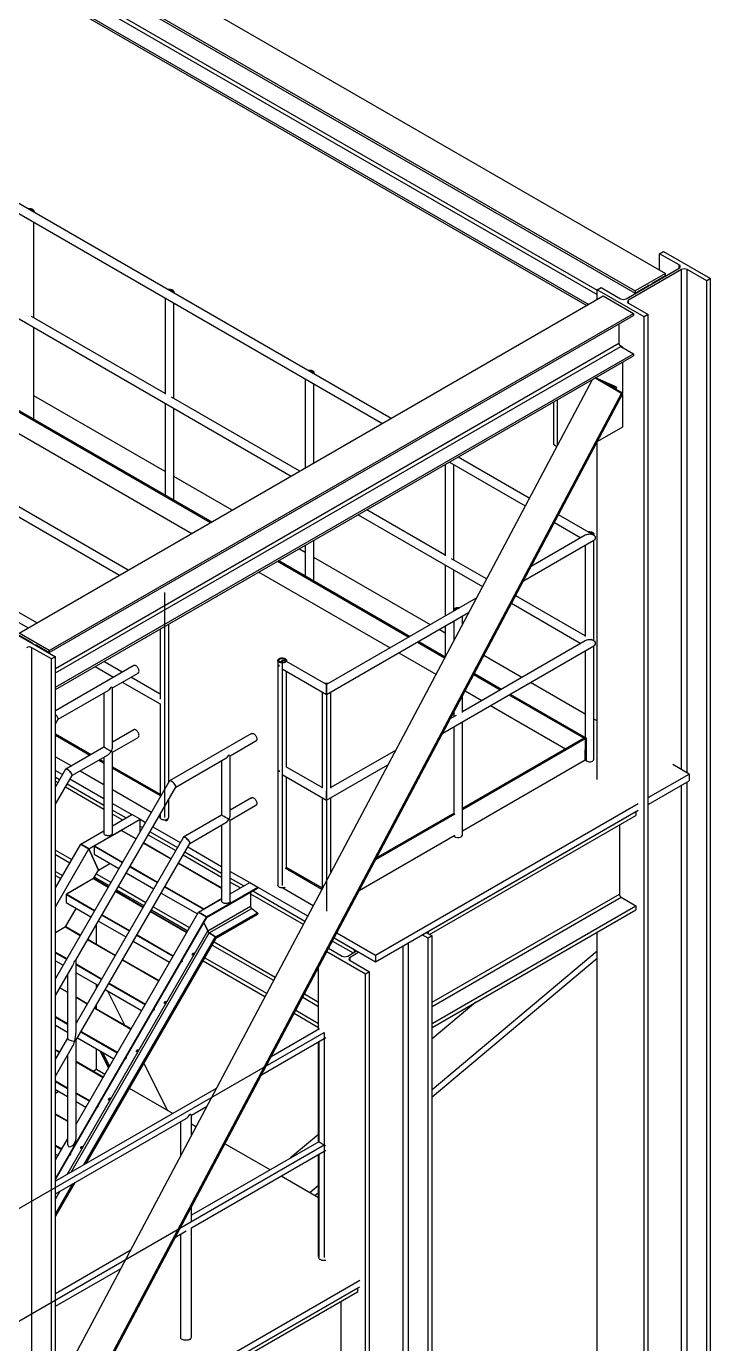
# Model space of a CAD drawing. Header units: inches. Extents: x -1490 to 2215, y -1057 to 1547.
# Drawn here: x 1962.8 to 2067.1, y 1228.7 to 1429.4 of the extents above; entities that cross this region are included whole.
import ezdxf

# ---------------------------------------------------------------- set-up
doc = ezdxf.new("R2010")
doc.units = ezdxf.units.IN
doc.header["$MEASUREMENT"] = 0

msp = doc.modelspace()

# ---------------------------------------------------------------- linework, layer by layer
at = {"color": 7, "linetype": 'Continuous', "lineweight": 25}
for p, q in [((1798.21, 1542.97), (2060.19, 1391.73)), ((1793.62, 1540.31), (2055.59, 1389.08)), ((1926.9, 1463.04), (2055.59, 1388.75)), ((1926.9, 1460.1), (2049.78, 1389.16)), ((1926.9, 1459.45), (2049.78, 1388.51)), ((1924.98, 1458.33), (2048.51, 1387.02)), ((1926.9, 1456.9), (2048.22, 1386.86)), ((2018.41, 1369.65), (1897.09, 1439.68)), ((1895.77, 1438.93), (2017.09, 1368.89)), ((1881.85, 1430.89), (2003.17, 1360.85)), ((1869.58, 1423.8), (1990.9, 1353.77)), ((1869.75, 1423.9), (1991.07, 1353.87)), ((1866.75, 1422.17), (1988.07, 1352.13)), ((1963.98, 1401.07), (1963.98, 1401.25)), ((1963.98, 1384.99), (1963.98, 1399.55)), ((2059.3, 1394.74), (2059.9, 1395.08)), ((2059.9, 1395.08), (2067.06, 1390.95)), ((2062.27, 1393.02), (2059.3, 1394.74)), ((2059.3, 1392.24), (2059.3, 1394.74)), ((2062.27, 1392.53), (2062.27, 1393.02)), ((2054.21, 1387.87), (2062.27, 1392.53)), ((2062.63, 1392.32), (2054.57, 1387.67)), ((2060.19, 1391.73), (2055.59, 1389.08)), ((2058.26, 1390.29), (2060.19, 1391.4)), ((2060.19, 1391.4), (2060.19, 1391.73)), ((2062.63, 1316.13), (2062.63, 1392.32)), ((2066.46, 1390.6), (2063.48, 1392.32)), ((2063.48, 1315.64), (2063.48, 1392.32)), ((2067.06, 1390.95), (2066.46, 1390.6)), ((2067.06, 1166.87), (2067.06, 1390.95)), ((1985.31, 1388.76), (1985.31, 1388.94)), ((2049.78, 1389.24), (2050.39, 1389.59)), ((2049.78, 1387.76), (2049.78, 1389.24)), ((2056.95, 1385.11), (2049.78, 1389.24)), ((2050.39, 1389.59), (2053.36, 1387.87)), ((2055.59, 1388.75), (2057.52, 1389.86)), ((2055.59, 1389.08), (2055.59, 1388.75)), ((2057.52, 1389.86), (2057.59, 1389.82)), ((2059.3, 1390.81), (2059.3, 1390.89)), ((2066.46, 1167.22), (2066.46, 1390.6)), ((1961.75, 1336.94), (2050.71, 1388.3)), ((1983.99, 1388), (1983.99, 1373.35)), ((1985.31, 1372.68), (1985.31, 1387.24)), ((2050.71, 1388.3), (2055.31, 1385.65)), ((2054.57, 1387.18), (2054.57, 1387.67)), ((2054.57, 1387.18), (2057.55, 1385.46)), ((1983.99, 1373.44), (1963.64, 1385.19)), ((1966.34, 1334.29), (2055.31, 1385.65)), ((1966.34, 1333.96), (2055.31, 1385.32)), ((2055.31, 1385.65), (2055.31, 1385.32)), ((2057.55, 1385.46), (2056.95, 1385.11)), ((2056.95, 1172.71), (2056.95, 1385.11)), ((2057.55, 1172.36), (2057.55, 1385.46)), ((1963.98, 1369.51), (1963.98, 1383.47)), ((2053.1, 1384.04), (2053.1, 1381.1)), ((1967.28, 1331.56), (2053.1, 1381.1)), ((1967.28, 1330.9), (2053.38, 1380.61)), ((1967.28, 1328.68), (2055.31, 1379.5)), ((1967.28, 1328.35), (2055.31, 1379.17)), ((2053.63, 1380.55), (2053.19, 1380.8)), ((2053.38, 1380.61), (2055.31, 1379.5)), ((2053.56, 1380.51), (2053.63, 1380.55)), ((2053.63, 1380.55), (2053.63, 1380.47)), ((2055.31, 1379.5), (2055.31, 1379.17)), ((1978.36, 1346.53), (1924.12, 1377.84)), ((2053.63, 1378.2), (2053.63, 1373.47)), ((1923.36, 1376.76), (1977.04, 1345.77)), ((2049.01, 1375.53), (1967.28, 1221.41)), ((2005.32, 1375.69), (2005.32, 1362.09)), ((2006.63, 1376.45), (2006.63, 1376.63)), ((2006.63, 1362.85), (2006.63, 1374.93)), ((2049.49, 1375.81), (2053.47, 1373.51)), ((2052.41, 1374.55), (2049.52, 1375.83)), ((2050.26, 1375.43), (2050.25, 1375.42)), ((2050.26, 1375.43), (2052.68, 1374.36)), ((2053.52, 1373.54), (2050.29, 1375.4)), ((1983.99, 1361.53), (1963.98, 1373.08)), ((2053.47, 1373.51), (1972.77, 1221.32)), ((2053.61, 1373.45), (1972.89, 1221.25)), ((1972.97, 1221.2), (2053.7, 1373.42)), ((2004.49, 1361.61), (1984.96, 1372.88)), ((2052.59, 1374.45), (2052.41, 1374.55)), ((2052.68, 1374.36), (2052.54, 1374.1)), ((2052.62, 1374.05), (2052.77, 1374.33)), ((2053.47, 1373.51), (2053.61, 1373.45)), ((2053.63, 1373.29), (2053.63, 1368.3)), ((1983.99, 1371.92), (1983.99, 1357.96)), ((1985.31, 1357.2), (1985.31, 1371.16)), ((2043.2, 1365.6), (2043.2, 1372.18)), ((2043.73, 1365.58), (2043.73, 1372.49)), ((2053.63, 1368.3), (2049.81, 1366.1)), ((1962.87, 1366.68), (1962.86, 1366.69)), ((2043.61, 1365.36), (2043.2, 1365.6)), ((2049.78, 1314.61), (2049.78, 1366.04)), ((2027.29, 1363), (2038.83, 1356.34)), ((2039.45, 1357.5), (2028.61, 1363.76)), ((1964.44, 1338.49), (1924.12, 1361.76)), ((2026.64, 1362.62), (2026.64, 1348.73)), ((2027.95, 1348.06), (2027.95, 1362.62)), ((1923.36, 1360.68), (1963.12, 1337.73)), ((1994.17, 1355.66), (1985.31, 1360.77)), ((2013.37, 1354.96), (2032.3, 1344.03)), ((2026.64, 1348.82), (2014.69, 1355.72)), ((2049.28, 1351.83), (2043.89, 1354.93)), ((1984.19, 1354.37), (1984.18, 1354.38)), ((2043.28, 1353.77), (2047.31, 1351.45)), ((2006.63, 1344.89), (2006.63, 1351.07)), ((2038.56, 1344.88), (2049.28, 1351.07)), ((2047.96, 1351.83), (2039.72, 1347.07)), ((2049.28, 1351.83), (2049.28, 1352.01)), ((2049.28, 1335.75), (2049.28, 1351.07)), ((2005.32, 1349.22), (2004.37, 1349.77)), ((2005.32, 1350.31), (2005.32, 1345.65)), ((2047.96, 1350.31), (2047.96, 1336.42)), ((2001.1, 1347.88), (2021.11, 1336.32)), ((2001.28, 1347.98), (2021.29, 1336.43)), ((2024.38, 1338.21), (2006.63, 1348.46)), ((2026.64, 1347.3), (2026.64, 1339.52)), ((2032.92, 1345.2), (2027.61, 1348.26)), ((1998.27, 1346.24), (2018.28, 1334.69)), ((2027.95, 1340.53), (2027.95, 1346.54)), ((2005.51, 1342.06), (2005.5, 1342.07)), ((2031.35, 1342.24), (2008.57, 1329.09)), ((2036.75, 1341.47), (2047.31, 1335.37)), ((2047.96, 1336.51), (2037.37, 1342.63)), ((2008.57, 1327.57), (2030.19, 1340.05)), ((2027.94, 1340.45), (2027.94, 1340.27)), ((2027.94, 1338.75), (2027.94, 1335.8)), ((2029.25, 1338.28), (2029.25, 1339.51)), ((1960.11, 1337.48), (1967.28, 1333.34)), ((1966.34, 1334.29), (1961.75, 1336.94)), ((1983.21, 1337.55), (1983.21, 1326.89)), ((1984.53, 1314.21), (1984.53, 1338.31)), ((2026.64, 1336.91), (2025.7, 1337.46)), ((2026.64, 1338), (2026.64, 1333.35)), ((1961.75, 1336.61), (1963.68, 1335.5)), ((1966.67, 1332.99), (1963.69, 1334.71)), ((1963.69, 1217.89), (1963.69, 1334.71)), ((1964.35, 1335.03), (1964.42, 1335.07)), ((1964.42, 1335.07), (1966.34, 1333.96)), ((2022.42, 1335.57), (2026.55, 1333.18)), ((2022.6, 1335.67), (2026.63, 1333.34)), ((2026.28, 1321.71), (2049.28, 1334.99)), ((2047.96, 1335.75), (2029.25, 1324.95)), ((2049.28, 1335.75), (2048.93, 1335.95)), ((2049.28, 1317.71), (2049.28, 1334.99)), ((1966.34, 1333.96), (1966.34, 1334.29)), ((1967.28, 1333.34), (1966.67, 1332.99)), ((1966.67, 1219.61), (1966.67, 1332.99)), ((1967.28, 1219.96), (1967.28, 1333.34)), ((2001.16, 1332.77), (2001.16, 1298.48)), ((2002.33, 1332.69), (2002.14, 1332.8)), ((2002.48, 1332.6), (2002.48, 1332.77)), ((2019.6, 1333.93), (2025.22, 1330.68)), ((2038.31, 1330.18), (2032.53, 1333.51)), ((2047.96, 1334.23), (2047.96, 1321.03)), ((1979.21, 1331.99), (1967.28, 1325.1)), ((1973.32, 1331.84), (1976.14, 1330.22)), ((1977.45, 1330.97), (1974.64, 1332.6)), ((1975.96, 1328.59), (1979.87, 1330.85)), ((2001.8, 1331.47), (2008.57, 1327.57)), ((2008.57, 1329.09), (2002.48, 1332.6)), ((2002.48, 1316.53), (2002.48, 1331.08)), ((2031.08, 1330.77), (2035.21, 1328.39)), ((1977.45, 1329.46), (1983.21, 1326.13)), ((1983.21, 1327.65), (1978.77, 1330.22)), ((2008.57, 1327.57), (2008.57, 1329.09)), ((2008.57, 1329.09), (2008.57, 1327.79)), ((2031, 1330.62), (2035.03, 1328.29)), ((2047.96, 1324.6), (2039.62, 1329.42)), ((1967.67, 1323.81), (1975.3, 1328.21)), ((1974.64, 1327.83), (1974.64, 1319.55)), ((1975.96, 1319.55), (1975.96, 1328.59)), ((2007.91, 1327.95), (2007.91, 1313.3)), ((2008.57, 1327.79), (2008.57, 1327.57)), ((2009.23, 1313.3), (2009.23, 1327.95)), ((2029.25, 1324.86), (2029.25, 1327.33)), ((2029.67, 1328.12), (2032.2, 1326.65)), ((2036.35, 1327.53), (2047.79, 1320.92)), ((2036.52, 1327.63), (2048.17, 1320.91)), ((1983.21, 1326.13), (1983.21, 1311.93)), ((2027.94, 1324.85), (2027.94, 1324.19)), ((2033.52, 1325.9), (2044.96, 1319.29)), ((1967.28, 1323.13), (1967.68, 1323.82)), ((2028.29, 1324.39), (2027.44, 1323.9)), ((2027.94, 1322.67), (2027.94, 1309.46)), ((2029.25, 1306.15), (2029.25, 1323.43)), ((2049.78, 1323.55), (2049.28, 1323.84)), ((1967.28, 1321.57), (1972.71, 1318.44)), ((1967.28, 1321.37), (1972.53, 1318.33)), ((1979.21, 1322.19), (1975.96, 1320.31)), ((1975.96, 1318.79), (1979.87, 1321.05)), ((1997.16, 1321.63), (1984.66, 1314.42)), ((2047.79, 1320.92), (2029.25, 1310.22)), ((2047.96, 1320.82), (2029.25, 1310.02)), ((2047.79, 1320.92), (2047.96, 1320.82)), ((2047.96, 1320.82), (2047.96, 1317.56)), ((2047.96, 1320.82), (2047.99, 1320.81)), ((2047.96, 1317.56), (2047.99, 1320.81)), ((2048.17, 1320.91), (2047.99, 1320.81)), ((2048.14, 1317.66), (2048.17, 1320.91)), ((1974.64, 1319.55), (1968.84, 1316.2)), ((1975.96, 1306.47), (1975.96, 1318.79)), ((1993.9, 1318.24), (1997.81, 1320.5)), ((2019.07, 1319.07), (2009.23, 1313.39)), ((1967.28, 1318.1), (1969.7, 1316.7)), ((1969.79, 1315.23), (1975.3, 1318.41)), ((1973.84, 1317.57), (1974.64, 1317.11)), ((1974.02, 1317.68), (1974.64, 1317.32)), ((1974.64, 1318.04), (1974.64, 1306.47)), ((1985.61, 1313.45), (1993.24, 1317.86)), ((1992.58, 1317.48), (1992.58, 1309.2)), ((1993.9, 1309.2), (1993.9, 1318.24)), ((2008.57, 1311.49), (2017.9, 1316.88)), ((2047.96, 1317.56), (2029.25, 1306.75)), ((2048.14, 1317.66), (2047.96, 1317.56)), ((2063.79, 1315.46), (2061.29, 1316.91)), ((1968.82, 1316.18), (1967.28, 1313.51)), ((1967.28, 1316), (1968.35, 1315.38)), ((1967.28, 1310.88), (1969.8, 1315.25)), ((1967.28, 1314.98), (1967.91, 1314.61)), ((1967.28, 1314.98), (1967.91, 1314.61)), ((1969.49, 1314.72), (1974.64, 1311.75)), ((1971.02, 1315.94), (1974.64, 1313.85)), ((1975.96, 1316.56), (1983.21, 1312.37)), ((1975.96, 1316.35), (1983.21, 1312.17)), ((2001.8, 1315.4), (2008.57, 1311.49)), ((2007.91, 1313.39), (2002.48, 1316.53)), ((2002.48, 1301.25), (2002.48, 1315.01)), ((2057.55, 1311.86), (2063.79, 1315.46)), ((2063.79, 1315.46), (2063.79, 1314.44)), ((1984.64, 1314.4), (1967.28, 1284.33)), ((1967.28, 1314.37), (1967.65, 1314.15)), ((1968.79, 1313.5), (1974.64, 1310.11)), ((1969.05, 1313.96), (1974.64, 1310.73)), ((1969.05, 1313.96), (1974.64, 1310.73)), ((1970.4, 1287.1), (1985.62, 1313.47)), ((1975.96, 1313.09), (1981.9, 1309.66)), ((2008.57, 1311.71), (2008.57, 1312.92)), ((2008.57, 1312.92), (2008.57, 1311.49)), ((2057.55, 1310.84), (2063.79, 1314.44)), ((2062.63, 1169.43), (2062.63, 1313.78)), ((2063.48, 1168.94), (2063.48, 1314.27)), ((1975.96, 1310.99), (1978.92, 1309.28)), ((1984.53, 1308.83), (1984.53, 1311.58)), ((1997.16, 1311.84), (1993.9, 1309.96)), ((1993.9, 1308.44), (1997.81, 1310.7)), ((2007.91, 1311.87), (2007.91, 1298.06)), ((2008.57, 1311.49), (2008.57, 1311.71)), ((2009.23, 1300.52), (2009.23, 1311.87)), ((2016, 1287.87), (2056.05, 1310.99)), ((1975.96, 1309.97), (1978.04, 1308.77)), ((1975.96, 1309.97), (1978.04, 1308.77)), ((1975.96, 1309.36), (1977.51, 1308.46)), ((1975.96, 1307.56), (1978.92, 1309.28)), ((1980.16, 1308.56), (1978.92, 1309.28)), ((1983.04, 1309), (1983.21, 1308.9)), ((1983.21, 1309.3), (1983.21, 1308.83)), ((1992.58, 1309.2), (1986.78, 1305.85)), ((2016, 1286.85), (2056.05, 1309.97)), ((2028.12, 1309.36), (2016.03, 1302.38)), ((2027.98, 1309.49), (2016.18, 1302.68)), ((2024.09, 1291.53), (2055.69, 1309.77)), ((2024.27, 1291.02), (2055.69, 1309.16)), ((2055.69, 1309.77), (2055.69, 1309.16)), ((1971.12, 1304.77), (1974.64, 1306.8)), ((1972.36, 1304.06), (1980.16, 1308.56)), ((1977.3, 1306.88), (1973.21, 1304.52)), ((1977.33, 1306.88), (1973.24, 1304.52)), ((1977.33, 1306.88), (1979.56, 1305.6)), ((1979.56, 1305.61), (1977.36, 1306.88)), ((1980.16, 1306.65), (1980.16, 1308.56)), ((1980.16, 1308.56), (1980.99, 1308.08)), ((1980.16, 1307.54), (1980.55, 1307.32)), ((1980.16, 1307.54), (1980.55, 1307.32)), ((1980.16, 1306.93), (1980.28, 1306.86)), ((1981.69, 1306.66), (1985.85, 1304.26)), ((1981.69, 1306.66), (1985.85, 1304.26)), ((1982.13, 1307.43), (1986.29, 1305.02)), ((1983.99, 1308.45), (1984.18, 1308.34)), ((1984.18, 1308.49), (1984.18, 1308.34)), ((1984.36, 1308.44), (1984.18, 1308.34)), ((1984.36, 1308.57), (1984.36, 1308.44)), ((1987.73, 1304.88), (1993.24, 1308.06)), ((1992.58, 1307.68), (1992.58, 1296.11)), ((1993.9, 1296.11), (1993.9, 1308.44)), ((2053.17, 1307.7), (2053.17, 1297.18)), ((1967.28, 1298.11), (1971.12, 1304.77)), ((1970.4, 1274.86), (1987.74, 1304.89)), ((1986.76, 1305.82), (1970.41, 1277.5)), ((1971.12, 1304.77), (1972.36, 1304.06)), ((1972.36, 1304.06), (1971.12, 1304.77)), ((1984.87, 1302.55), (1980.7, 1304.96)), ((1980.7, 1304.94), (1984.86, 1302.54)), ((1981.42, 1306.2), (1985.59, 1303.8)), ((2028.12, 1306.1), (2013.53, 1297.68)), ((1967.28, 1295.25), (1972.36, 1304.06)), ((1967.28, 1303.85), (1969.76, 1302.42)), ((1967.28, 1303.2), (1969.48, 1301.93)), ((1972.36, 1304.06), (1973.82, 1300.82)), ((1973.82, 1300.82), (1972.36, 1304.06)), ((1973.16, 1304.47), (1973.18, 1304.48)), ((1973.16, 1304.47), (1973.16, 1303.23)), ((1973.16, 1304.47), (1973.2, 1304.45)), ((1973.16, 1303.23), (1976.93, 1301.05)), ((1973.18, 1304.48), (1973.2, 1304.47)), ((1973.2, 1304.47), (1973.2, 1304.49)), ((1973.21, 1304.49), (1973.2, 1304.49)), ((1973.2, 1304.45), (1977.47, 1301.98)), ((1973.24, 1304.52), (1977.51, 1302.05)), ((1986.73, 1303.14), (1992.58, 1299.76)), ((1986.99, 1303.6), (1992.58, 1300.37)), ((1986.99, 1303.6), (1992.58, 1300.37)), ((1987.43, 1304.36), (1992.58, 1301.39)), ((1967.28, 1300.61), (1968.36, 1299.98)), ((1973.08, 1299.52), (1973.82, 1300.82)), ((1973.82, 1300.82), (1975.58, 1301.83)), ((1978.61, 1301.32), (1982.77, 1298.92)), ((1978.65, 1301.4), (1982.81, 1298.99)), ((1986, 1301.88), (1992.58, 1298.08)), ((1992.58, 1298.1), (1986.01, 1301.89)), ((1993.9, 1300.63), (1996.87, 1298.92)), ((2002.28, 1301.16), (2007.86, 1297.94)), ((2002.42, 1301.28), (2007.91, 1298.11)), ((1967.28, 1300), (1968.09, 1299.53)), ((1973.05, 1299.52), (1968.96, 1297.16)), ((1973.08, 1299.52), (1968.99, 1297.16)), ((1973.08, 1299.52), (1975.31, 1298.24)), ((1975.31, 1298.25), (1973.11, 1299.52)), ((1973.22, 1299.77), (1975.45, 1298.48)), ((1973.5, 1300.26), (1975.73, 1298.97)), ((1978.07, 1300.4), (1982.24, 1297.99)), ((1993.9, 1299.61), (1995.98, 1298.41)), ((1993.9, 1299.61), (1995.98, 1298.41)), ((1993.9, 1299), (1995.45, 1298.1)), ((1993.9, 1297.21), (1996.87, 1298.92)), ((1996.87, 1298.92), (1998.1, 1298.2)), ((1968.91, 1297.11), (1968.93, 1297.12)), ((1968.91, 1297.11), (1968.91, 1295.87)), ((1968.91, 1297.11), (1968.95, 1297.09)), ((1968.93, 1297.12), (1968.95, 1297.11)), ((1968.95, 1297.11), (1968.95, 1297.13)), ((1968.96, 1297.13), (1968.95, 1297.13)), ((1968.95, 1297.09), (1973.22, 1294.62)), ((1968.99, 1297.16), (1973.26, 1294.69)), ((1980.62, 1295.19), (1976.45, 1297.59)), ((1976.45, 1297.58), (1980.61, 1295.18)), ((1976.59, 1297.82), (1980.75, 1295.42)), ((1976.87, 1298.31), (1981.03, 1295.91)), ((1983.37, 1297.33), (1988.9, 1294.14)), ((1983.91, 1298.26), (1989.82, 1294.85)), ((1983.95, 1298.33), (1989.86, 1294.92)), ((1990.3, 1293.7), (1998.1, 1298.2)), ((1990.33, 1293.64), (1998.1, 1298.13)), ((1990.33, 1293.6), (1998.08, 1298.08)), ((1993.98, 1297.29), (1993.9, 1297.34)), ((1993.9, 1297.32), (1993.96, 1297.29)), ((1993.9, 1297.25), (1993.96, 1297.29)), ((1997, 1297.45), (1997, 1295.33)), ((1997, 1297.21), (2005.02, 1292.58)), ((1997.32, 1297.64), (2005.27, 1293.05)), ((1997.32, 1297.64), (2005.27, 1293.05)), ((1998.1, 1298.2), (1998.1, 1298.13)), ((1998.1, 1298.2), (2005.68, 1293.83)), ((2001.92, 1298.1), (2006.53, 1295.44)), ((2024.64, 1280.71), (2053.17, 1297.18)), ((2024.64, 1280.06), (2053.45, 1296.69)), ((2053.45, 1296.69), (2055.69, 1295.4)), ((1968.83, 1292.16), (1970.45, 1294.98)), ((1968.91, 1295.87), (1972.68, 1293.69)), ((1981.89, 1294.76), (1987.42, 1291.57)), ((1982.17, 1295.25), (1987.7, 1292.06)), ((1989.06, 1294.41), (1992.58, 1296.45)), ((1989.86, 1294.92), (1992.58, 1296.49)), ((1989.86, 1294.9), (1989.86, 1294.92)), ((1990.46, 1291.55), (1997, 1295.33)), ((1990.71, 1291.27), (1997.17, 1294.99)), ((1997.17, 1294.99), (1998.04, 1294.33)), ((2024.64, 1277.47), (2055.69, 1295.4)), ((2024.64, 1276.86), (2055.69, 1294.79)), ((2055.69, 1295.4), (2055.69, 1294.79)), ((1967.28, 1253.82), (1990.3, 1293.7)), ((1967.28, 1253.71), (1990.33, 1293.64)), ((1967.28, 1253.67), (1990.33, 1293.6)), ((1970.41, 1262.1), (1989.06, 1294.41)), ((1973.55, 1289.45), (1973.55, 1292.57)), ((1973.82, 1293.03), (1977.99, 1290.63)), ((1974.36, 1293.96), (1978.52, 1291.56)), ((1974.4, 1294.03), (1978.56, 1291.63)), ((1981.75, 1294.52), (1987.28, 1291.33)), ((1987.29, 1291.34), (1981.76, 1294.53)), ((1989.06, 1294.41), (1990.3, 1293.7)), ((1990.3, 1293.7), (1989.06, 1294.41)), ((1989.88, 1292.82), (1990.46, 1291.55)), ((1990.46, 1291.55), (1989.88, 1292.82)), ((1990.3, 1293.7), (1990.33, 1293.64)), ((1990.33, 1293.64), (1990.3, 1293.7)), ((1991.64, 1290.63), (1998.04, 1294.33)), ((1991.74, 1290.53), (1998.1, 1294.2)), ((1991.76, 1290.46), (1998.1, 1294.12)), ((1998.1, 1294.2), (1998.1, 1294.12)), ((1968.8, 1292.16), (1967.28, 1291.28)), ((1968.83, 1292.16), (1967.28, 1291.26)), ((1968.83, 1292.16), (1971.06, 1290.88)), ((1971.06, 1290.89), (1968.86, 1292.16)), ((1969.04, 1254.45), (1990.46, 1291.55)), ((1969.67, 1254.81), (1990.71, 1291.27)), ((1971.6, 1255.93), (1991.64, 1290.63)), ((1979.66, 1290.9), (1985.19, 1287.71)), ((1979.7, 1290.97), (1985.23, 1287.78)), ((1990.71, 1291.27), (1991.64, 1290.63)), ((1991.64, 1290.63), (1990.71, 1291.27)), ((2010.13, 1291.26), (2016, 1287.87)), ((2024.03, 1290.46), (2023.14, 1290.97)), ((2023.74, 1291.32), (2024.64, 1290.8)), ((2024.64, 1290.8), (2024.03, 1290.46)), ((2024.09, 1291.12), (2024.09, 1291.53)), ((2024.64, 1191.37), (2024.64, 1290.8)), ((2049.78, 1291.36), (2049.78, 1291.37)), ((2049.78, 1176.85), (2049.78, 1291.37)), ((1971.84, 1256.07), (1991.74, 1290.53)), ((1971.94, 1256.12), (1991.76, 1290.46)), ((1976.37, 1287.83), (1972.2, 1290.23)), ((1972.2, 1290.22), (1976.36, 1287.81)), ((1979.12, 1289.97), (1984.65, 1286.78)), ((1991.16, 1289.41), (2000.48, 1284.03)), ((1991.44, 1289.9), (2000.75, 1284.53)), ((1991.74, 1290.53), (1991.76, 1290.46)), ((1991.76, 1290.46), (1991.74, 1290.53)), ((2008.88, 1288.92), (2010.94, 1287.73)), ((2009.47, 1290.01), (2012.6, 1288.2)), ((2009.71, 1290.48), (2016, 1286.85)), ((2009.71, 1290.48), (2012.78, 1288.71)), ((2012.78, 1288.71), (2012.78, 1288.3)), ((2020.21, 1193.93), (2020.21, 1289.28)), ((2021.06, 1193.44), (2021.06, 1289.77)), ((2024.03, 1191.72), (2024.03, 1290.46)), ((1967.28, 1288.33), (1969.01, 1287.33)), ((1967.28, 1288.24), (1968.97, 1287.26)), ((1967.28, 1287), (1968.43, 1286.33)), ((1970.41, 1275.97), (1970.41, 1287.12)), ((1977.5, 1287.16), (1983.03, 1283.96)), ((1983.04, 1283.98), (1977.51, 1287.17)), ((1989.77, 1287.01), (1999.18, 1281.58)), ((1990.04, 1287.47), (1999.43, 1282.05)), ((2014.52, 1284.96), (2008.6, 1288.38)), ((2011.79, 1287.73), (2013.13, 1288.51)), ((2013.49, 1288.3), (2012.15, 1287.52)), ((2012.15, 1287.03), (2012.15, 1287.52)), ((2012.15, 1287.03), (2015.12, 1285.31)), ((2016, 1287.87), (2016, 1286.85)), ((2049.78, 1288.49), (2024.64, 1267.33)), ((2049.78, 1287.37), (2024.64, 1266.21)), ((1967.28, 1281.7), (1969.86, 1286.17)), ((1969.09, 1284.84), (1969.09, 1275.21)), ((1970.41, 1286.52), (1974.31, 1284.27)), ((1970.41, 1286.43), (1974.27, 1284.2)), ((1970.41, 1285.19), (1973.74, 1283.27)), ((2007.36, 1276.57), (2007.36, 1286.04)), ((2015.12, 1285.31), (2014.52, 1284.96)), ((2014.52, 1197.21), (2014.52, 1284.96)), ((2015.12, 1196.86), (2015.12, 1285.31)), ((1969.09, 1282.22), (1967.95, 1282.87)), ((1967.95, 1282.86), (1969.09, 1282.2)), ((1973.55, 1282.95), (1973.55, 1283.37)), ((1974.87, 1282.61), (1980.4, 1279.42)), ((1975.41, 1283.54), (1980.94, 1280.35)), ((1975.45, 1283.61), (1980.98, 1280.42)), ((1972.12, 1280.47), (1970.41, 1281.46)), ((1970.41, 1281.44), (1972.11, 1280.45)), ((1975.21, 1282.42), (1977.84, 1277.17)), ((2004.93, 1281.46), (2007.36, 1280.06)), ((2005.2, 1281.96), (2007.36, 1280.71)), ((2031.31, 1280.71), (2024.64, 1275.09)), ((1967.28, 1278.52), (1969.09, 1277.47)), ((1973.25, 1279.8), (1978.78, 1276.6)), ((1978.79, 1276.62), (1973.26, 1279.81)), ((1973.55, 1279.64), (1973.55, 1280.32)), ((2003.63, 1279.01), (2007.36, 1276.86)), ((2003.88, 1279.48), (2007.36, 1277.47)), ((1967.28, 1278.42), (1969.09, 1277.37)), ((1967.28, 1277.18), (1969.09, 1276.14)), ((2007.51, 1276.66), (2000.12, 1272.39)), ((1969.09, 1275.22), (1967.28, 1272.08)), ((1970.41, 1259.91), (1970.41, 1274.87)), ((1970.62, 1275.25), (1976.15, 1272.06)), ((1971.16, 1276.18), (1976.69, 1272.99)), ((1971.2, 1276.25), (1976.73, 1273.06)), ((1998.66, 1269.63), (2008.2, 1275.14)), ((2007.36, 1259.42), (2007.36, 1274.65)), ((2007.37, 1274.66), (2007.37, 1259.43)), ((2007.37, 1274.66), (2007.37, 1259.43)), ((1967.28, 1269.45), (1969.86, 1273.93)), ((1967.87, 1273.11), (1967.28, 1273.45)), ((1967.28, 1273.43), (1967.86, 1273.09)), ((1969.09, 1272.59), (1969.09, 1259.15)), ((1973.55, 1270.42), (1973.55, 1273.56)), ((1974.05, 1273.27), (1975.36, 1270.67)), ((1974.2, 1273.19), (1975.41, 1270.77)), ((1974.43, 1273.06), (1975.5, 1270.92)), ((1979.72, 1273.41), (1979.73, 1273.39)), ((1969, 1272.43), (1969.09, 1272.38)), ((1969.09, 1272.4), (1969.01, 1272.45)), ((1974.54, 1269.26), (1970.41, 1271.64)), ((1970.41, 1271.62), (1974.53, 1269.24)), ((1980.74, 1271.37), (1984.33, 1264.2)), ((1967.28, 1268.7), (1969.09, 1267.65)), ((1967.28, 1268.61), (1969.09, 1267.56)), ((1973.55, 1270.42), (1973.04, 1270.12)), ((1974.8, 1269.7), (1973.55, 1270.42)), ((1991.75, 1267.56), (1967.28, 1253.43)), ((1967.28, 1267.37), (1969.09, 1266.32)), ((1967.77, 1267.08), (1967.28, 1266.8)), ((1970.41, 1266.9), (1972.48, 1265.7)), ((1970.41, 1266.8), (1972.44, 1265.63)), ((1985.13, 1263.74), (1978.53, 1267.55)), ((1970.41, 1265.56), (1971.9, 1264.7)), ((1987.99, 1263.47), (1990.29, 1264.8)), ((1969.09, 1262.59), (1967.28, 1263.63)), ((1967.28, 1263.61), (1969.09, 1262.57)), ((1967.28, 1251.52), (1987.16, 1262.99)), ((1986.33, 1262.51), (1986.33, 1257.34)), ((1987.99, 1260.47), (1987.99, 1263.47)), ((1988.65, 1261.71), (1987.99, 1262.09)), ((2007.36, 1260.55), (2003.09, 1256.96)), ((1967.28, 1256.68), (1969.09, 1259.82)), ((1967.28, 1258.89), (1968.23, 1258.34)), ((1967.28, 1258.79), (1968.19, 1258.26)), ((2007.37, 1259.43), (1987.99, 1248.24)), ((1999.98, 1255.17), (1993.09, 1259.14)), ((1967.28, 1257.55), (1967.65, 1257.34)), ((1987.99, 1246.32), (2008.2, 1257.99)), ((2007.36, 1241.97), (2007.36, 1257.51)), ((2007.37, 1257.51), (2007.37, 1241.8)), ((2007.37, 1257.51), (2007.37, 1241.8)), ((1967.28, 1248.05), (1970.28, 1253.25)), ((1967.28, 1248.16), (1970.18, 1253.19)), ((1967.28, 1248.43), (1969.94, 1253.06)), ((2007.36, 1250.91), (2001.64, 1254.21)), ((2007.36, 1252.79), (2006.03, 1251.67)), ((1967.28, 1250.67), (1968.01, 1251.94)), ((1967.28, 1251.4), (1967.38, 1251.57)), ((2007.36, 1251.67), (2006.82, 1251.22)), ((1987.99, 1247.28), (1987.99, 1249.51)), ((1985.55, 1244.92), (1987.16, 1245.85)), ((1986.33, 1245.37), (1986.33, 1229.66)), ((1987.99, 1229.66), (1987.99, 1246.32)), ((1978.64, 1242.85), (1967.28, 1236.28)), ((1967.28, 1234.37), (1977.18, 1240.09)), ((1979.42, 1218.61), (2013.62, 1238.35)), ((1980.31, 1218.1), (2013.62, 1237.33)), ((2013.27, 1237.13), (1980.31, 1218.1)), ((2013.27, 1236.51), (1980.84, 1217.79)), ((2013.27, 1237.13), (2013.27, 1236.51)), ((2010.74, 1235.06), (2010.74, 1224.54))]:
    msp.add_line(p, q, dxfattribs=at)
at = {"color": 7, "linetype": 'Continuous'}
for p, q in [((1983.87, 1343.12), (1983.87, 1308.83)), ((2001.82, 1332.77), (2001.82, 1298.48)), ((2008.57, 1328.89), (2008.57, 1294.59)), ((1945.07, 1239.65), (2008.2, 1276.1)), ((2008.2, 1276.1), (2008.2, 1241.8)), ((1945.07, 1222.51), (2008.2, 1258.95))]:
    msp.add_line(p, q, dxfattribs=at)
at = {"color": 7, "linetype": 'Continuous', "lineweight": 25, "flags": 128}
for points in [[(1963.07, 1401.6), (1963.15, 1401.61), (1963.24, 1401.62), (1963.34, 1401.63), (1963.43, 1401.62), (1963.53, 1401.61), (1963.62, 1401.59), (1963.7, 1401.56), (1963.77, 1401.53), (1963.84, 1401.49), (1963.89, 1401.44), (1963.94, 1401.39), (1963.97, 1401.34), (1963.98, 1401.28), (1963.98, 1401.23), (1963.97, 1401.17), (1963.94, 1401.12), (1963.93, 1401.1)], [(1963.17, 1401.54), (1963.18, 1401.54), (1963.26, 1401.55), (1963.35, 1401.55), (1963.43, 1401.54), (1963.52, 1401.53), (1963.6, 1401.51), (1963.67, 1401.48), (1963.73, 1401.44), (1963.78, 1401.4), (1963.82, 1401.36), (1963.84, 1401.31), (1963.85, 1401.26), (1963.85, 1401.21), (1963.83, 1401.16), (1963.83, 1401.16)], [(1984.39, 1389.29), (1984.47, 1389.3), (1984.57, 1389.31), (1984.66, 1389.32), (1984.76, 1389.31), (1984.85, 1389.3), (1984.94, 1389.28), (1985.02, 1389.25), (1985.1, 1389.22), (1985.16, 1389.18), (1985.22, 1389.13), (1985.26, 1389.08), (1985.29, 1389.03), (1985.3, 1388.97), (1985.31, 1388.92), (1985.29, 1388.86), (1985.27, 1388.81), (1985.25, 1388.79)], [(1984.49, 1389.23), (1984.5, 1389.23), (1984.59, 1389.24), (1984.67, 1389.24), (1984.76, 1389.23), (1984.84, 1389.22), (1984.92, 1389.2), (1984.99, 1389.17), (1985.05, 1389.13), (1985.1, 1389.09), (1985.14, 1389.05), (1985.16, 1389), (1985.17, 1388.95), (1985.17, 1388.9), (1985.15, 1388.85), (1985.15, 1388.85)], [(2005.71, 1376.98), (2005.8, 1376.99), (2005.89, 1377), (2005.99, 1377.01), (2006.08, 1377), (2006.17, 1376.99), (2006.26, 1376.97), (2006.35, 1376.94), (2006.42, 1376.91), (2006.49, 1376.87), (2006.54, 1376.82), (2006.58, 1376.77), (2006.61, 1376.72), (2006.63, 1376.66), (2006.63, 1376.61), (2006.62, 1376.55), (2006.59, 1376.5), (2006.58, 1376.48)], [(2005.82, 1376.92), (2005.82, 1376.92), (2005.91, 1376.93), (2006, 1376.93), (2006.08, 1376.92), (2006.16, 1376.91), (2006.24, 1376.89), (2006.31, 1376.86), (2006.37, 1376.82), (2006.42, 1376.78), (2006.46, 1376.74), (2006.49, 1376.69), (2006.5, 1376.64), (2006.49, 1376.59), (2006.48, 1376.54), (2006.47, 1376.54)], [(2050.29, 1375.4), (2050.27, 1375.41), (2050.25, 1375.42), (2050.24, 1375.43), (2050.23, 1375.44), (2050.23, 1375.44), (2050.23, 1375.44), (2050.24, 1375.44), (2050.26, 1375.43)], [(2052.68, 1374.36), (2052.72, 1374.34), (2052.75, 1374.33), (2052.76, 1374.33), (2052.77, 1374.33), (2052.76, 1374.34), (2052.73, 1374.36), (2052.69, 1374.39), (2052.65, 1374.42), (2052.59, 1374.45)], [(2053.61, 1373.45), (2053.65, 1373.43), (2053.68, 1373.42), (2053.69, 1373.42), (2053.7, 1373.42), (2053.68, 1373.43), (2053.66, 1373.45), (2053.62, 1373.47), (2053.58, 1373.5), (2053.52, 1373.54)], [(2048.36, 1352.36), (2048.44, 1352.37), (2048.54, 1352.39), (2048.63, 1352.39), (2048.73, 1352.38), (2048.82, 1352.37), (2048.91, 1352.35), (2048.99, 1352.32), (2049.07, 1352.29), (2049.13, 1352.25), (2049.19, 1352.2), (2049.23, 1352.15), (2049.26, 1352.1), (2049.27, 1352.04), (2049.28, 1351.99), (2049.26, 1351.93), (2049.24, 1351.88), (2049.22, 1351.86)], [(2048.46, 1352.3), (2048.47, 1352.3), (2048.56, 1352.31), (2048.64, 1352.31), (2048.73, 1352.31), (2048.81, 1352.29), (2048.89, 1352.27), (2048.96, 1352.24), (2049.02, 1352.2), (2049.07, 1352.16), (2049.11, 1352.12), (2049.13, 1352.07), (2049.14, 1352.02), (2049.14, 1351.97), (2049.12, 1351.92), (2049.12, 1351.92)], [(2027.99, 1340.3), (2027.97, 1340.33), (2027.95, 1340.39), (2027.94, 1340.44), (2027.94, 1340.5), (2027.96, 1340.55), (2027.99, 1340.6), (2028.04, 1340.65), (2028.1, 1340.7), (2028.17, 1340.74), (2028.24, 1340.77), (2028.33, 1340.79), (2028.42, 1340.81), (2028.51, 1340.82), (2028.61, 1340.83), (2028.7, 1340.82), (2028.8, 1340.81), (2028.86, 1340.8)], [(2028.09, 1340.36), (2028.08, 1340.39), (2028.07, 1340.44), (2028.07, 1340.49), (2028.09, 1340.53), (2028.12, 1340.58), (2028.17, 1340.62), (2028.22, 1340.66), (2028.29, 1340.69), (2028.36, 1340.72), (2028.45, 1340.74), (2028.53, 1340.75), (2028.62, 1340.75), (2028.7, 1340.74), (2028.75, 1340.74)], [(2002.27, 1332.49), (2002.21, 1332.47), (2002.13, 1332.44), (2002.04, 1332.41), (2001.95, 1332.4), (2001.86, 1332.39), (2001.76, 1332.39), (2001.67, 1332.4), (2001.58, 1332.42), (2001.49, 1332.44), (2001.41, 1332.47), (2001.34, 1332.51), (2001.28, 1332.56), (2001.23, 1332.6), (2001.2, 1332.65), (2001.17, 1332.71), (2001.16, 1332.76), (2001.17, 1332.82), (2001.19, 1332.87), (2001.22, 1332.93), (2001.27, 1332.97), (2001.32, 1333.02), (2001.39, 1333.06), (2001.47, 1333.09), (2001.55, 1333.12), (2001.64, 1333.14), (2001.74, 1333.15), (2001.83, 1333.15), (2001.93, 1333.14), (2002.02, 1333.13), (2002.11, 1333.11), (2002.19, 1333.08), (2002.27, 1333.05), (2002.33, 1333.01), (2002.39, 1332.96), (2002.43, 1332.91), (2002.46, 1332.86), (2002.48, 1332.81), (2002.48, 1332.75), (2002.47, 1332.69), (2002.44, 1332.64), (2002.4, 1332.59), (2002.35, 1332.54), (2002.29, 1332.5), (2002.29, 1332.5)], [(2002.17, 1332.54), (2002.13, 1332.52), (2002.05, 1332.5), (2001.97, 1332.48), (2001.89, 1332.47), (2001.8, 1332.47), (2001.71, 1332.47), (2001.63, 1332.49), (2001.55, 1332.51), (2001.48, 1332.54), (2001.42, 1332.57), (2001.37, 1332.62), (2001.33, 1332.66), (2001.31, 1332.71), (2001.3, 1332.76), (2001.3, 1332.81), (2001.32, 1332.86), (2001.35, 1332.9), (2001.39, 1332.95), (2001.45, 1332.98), (2001.52, 1333.02), (2001.59, 1333.04), (2001.67, 1333.06), (2001.76, 1333.07), (2001.84, 1333.07), (2001.93, 1333.07), (2002.01, 1333.05), (2002.09, 1333.03), (2002.16, 1333), (2002.22, 1332.97), (2002.27, 1332.93), (2002.31, 1332.88), (2002.33, 1332.83), (2002.35, 1332.78), (2002.34, 1332.73), (2002.32, 1332.68), (2002.29, 1332.64), (2002.25, 1332.59), (2002.19, 1332.56)], [(2001.54, 1332.51), (2001.57, 1332.55), (2001.63, 1332.62), (2001.69, 1332.68), (2001.76, 1332.73), (2001.83, 1332.77), (2001.9, 1332.8), (2001.96, 1332.82), (2002.02, 1332.83), (2002.08, 1332.82), (2002.13, 1332.8), (2002.14, 1332.8)], [(1980.01, 1331.15), (1980, 1331.23), (1979.99, 1331.32), (1979.96, 1331.41), (1979.93, 1331.49), (1979.89, 1331.58), (1979.84, 1331.66), (1979.79, 1331.74), (1979.73, 1331.81), (1979.66, 1331.87), (1979.59, 1331.93), (1979.53, 1331.97), (1979.46, 1332), (1979.39, 1332.02), (1979.33, 1332.02), (1979.27, 1332.01), (1979.22, 1331.99), (1979.21, 1331.99)], [(2001.35, 1331.96), (2001.35, 1332.04), (2001.36, 1332.08)], [(2001.36, 1331.86), (2001.35, 1331.88), (2001.35, 1331.96)], [(1980.01, 1321.36), (1980, 1321.44), (1979.99, 1321.52), (1979.96, 1321.61), (1979.93, 1321.7), (1979.89, 1321.78), (1979.84, 1321.86), (1979.79, 1321.94), (1979.73, 1322.01), (1979.66, 1322.07), (1979.59, 1322.13), (1979.53, 1322.17), (1979.46, 1322.2), (1979.39, 1322.22), (1979.33, 1322.22), (1979.27, 1322.22), (1979.22, 1322.2), (1979.21, 1322.19)], [(1997.16, 1321.63), (1997.19, 1321.65), (1997.24, 1321.66), (1997.3, 1321.66), (1997.37, 1321.65), (1997.43, 1321.63), (1997.5, 1321.59), (1997.57, 1321.54), (1997.63, 1321.49), (1997.7, 1321.42), (1997.75, 1321.35), (1997.81, 1321.27), (1997.85, 1321.18), (1997.89, 1321.09), (1997.92, 1321.01), (1997.94, 1320.92), (1997.95, 1320.84), (1997.95, 1320.76), (1997.94, 1320.69), (1997.92, 1320.62), (1997.89, 1320.57), (1997.85, 1320.52), (1997.81, 1320.5)], [(2001.36, 1316), (2001.35, 1315.97), (2001.35, 1315.88)], [(2001.35, 1315.88), (2001.35, 1315.81), (2001.36, 1315.78)], [(1997.16, 1311.84), (1997.19, 1311.85), (1997.24, 1311.86), (1997.3, 1311.87), (1997.37, 1311.85), (1997.43, 1311.83), (1997.5, 1311.79), (1997.57, 1311.75), (1997.63, 1311.69), (1997.7, 1311.62), (1997.75, 1311.55), (1997.81, 1311.47), (1997.85, 1311.38), (1997.89, 1311.3), (1997.92, 1311.21), (1997.94, 1311.12), (1997.95, 1311.04), (1997.95, 1310.96), (1997.94, 1310.89), (1997.92, 1310.82), (1997.89, 1310.77), (1997.85, 1310.73), (1997.81, 1310.7)], [(1984.33, 1308.56), (1984.26, 1308.52), (1984.18, 1308.49), (1984.09, 1308.47), (1984, 1308.45), (1983.9, 1308.45), (1983.81, 1308.45), (1983.71, 1308.46), (1983.62, 1308.47), (1983.54, 1308.5), (1983.46, 1308.53), (1983.39, 1308.57), (1983.33, 1308.61), (1983.28, 1308.66), (1983.24, 1308.71), (1983.22, 1308.76), (1983.21, 1308.82), (1983.21, 1308.83)], [(1974.64, 1306.47), (1974.64, 1306.46), (1974.65, 1306.41), (1974.67, 1306.35), (1974.71, 1306.3), (1974.76, 1306.25), (1974.82, 1306.21), (1974.89, 1306.17), (1974.97, 1306.14), (1975.05, 1306.12), (1975.15, 1306.1), (1975.24, 1306.09), (1975.34, 1306.09), (1975.43, 1306.1), (1975.52, 1306.11), (1975.61, 1306.14), (1975.69, 1306.17), (1975.77, 1306.2)], [(2002.28, 1298.2), (2002.21, 1298.17), (2002.13, 1298.14), (2002.04, 1298.12), (2001.95, 1298.1), (2001.86, 1298.1), (2001.76, 1298.1), (2001.67, 1298.11), (2001.58, 1298.12), (2001.49, 1298.15), (2001.41, 1298.18), (2001.34, 1298.22), (2001.28, 1298.26), (2001.23, 1298.31), (2001.2, 1298.36), (2001.17, 1298.41), (2001.16, 1298.47), (2001.16, 1298.48)], [(1993.9, 1296.11), (1993.89, 1296.06), (1993.87, 1296.01), (1993.84, 1295.96), (1993.8, 1295.91), (1993.74, 1295.86), (1993.67, 1295.83), (1993.59, 1295.79), (1993.51, 1295.77), (1993.42, 1295.75), (1993.33, 1295.74), (1993.23, 1295.73), (1993.13, 1295.74), (1993.04, 1295.75), (1992.95, 1295.77), (1992.87, 1295.8), (1992.79, 1295.83), (1992.73, 1295.88), (1992.67, 1295.92), (1992.63, 1295.97), (1992.6, 1296.02), (1992.59, 1296.08), (1992.58, 1296.11)], [(1988.26, 1287.86), (1988.23, 1287.84), (1988.19, 1287.84), (1988.16, 1287.85), (1988.14, 1287.87), (1988.13, 1287.91), (1988.13, 1287.95), (1988.14, 1287.99), (1988.15, 1288.04), (1988.18, 1288.08), (1988.21, 1288.12), (1988.24, 1288.15), (1988.28, 1288.17), (1988.31, 1288.18), (1988.35, 1288.18), (1988.37, 1288.16), (1988.39, 1288.13), (1988.39, 1288.1), (1988.39, 1288.06), (1988.38, 1288.01), (1988.36, 1287.96), (1988.33, 1287.92), (1988.3, 1287.88), (1988.26, 1287.86)], [(1984.01, 1280.5), (1983.98, 1280.48), (1983.94, 1280.48), (1983.91, 1280.49), (1983.89, 1280.51), (1983.88, 1280.54), (1983.88, 1280.58), (1983.89, 1280.63), (1983.9, 1280.68), (1983.93, 1280.72), (1983.96, 1280.76), (1983.99, 1280.79), (1984.03, 1280.81), (1984.06, 1280.82), (1984.1, 1280.82), (1984.12, 1280.8), (1984.14, 1280.77), (1984.14, 1280.74), (1984.14, 1280.69), (1984.13, 1280.65), (1984.11, 1280.6), (1984.08, 1280.56), (1984.05, 1280.52), (1984.01, 1280.5)], [(1979.76, 1273.14), (1979.73, 1273.12), (1979.69, 1273.12), (1979.66, 1273.13), (1979.64, 1273.15), (1979.63, 1273.18), (1979.63, 1273.22), (1979.64, 1273.27), (1979.65, 1273.31), (1979.68, 1273.36), (1979.71, 1273.4), (1979.74, 1273.43), (1979.78, 1273.45), (1979.81, 1273.46), (1979.85, 1273.46), (1979.87, 1273.44), (1979.89, 1273.41), (1979.89, 1273.38), (1979.89, 1273.33), (1979.88, 1273.29), (1979.86, 1273.24), (1979.83, 1273.2), (1979.8, 1273.16), (1979.76, 1273.14)], [(1975.51, 1265.77), (1975.48, 1265.76), (1975.44, 1265.76), (1975.41, 1265.77), (1975.39, 1265.79), (1975.38, 1265.82), (1975.38, 1265.86), (1975.39, 1265.91), (1975.4, 1265.95), (1975.43, 1266), (1975.46, 1266.04), (1975.49, 1266.07), (1975.53, 1266.09), (1975.56, 1266.1), (1975.6, 1266.09), (1975.62, 1266.08), (1975.64, 1266.05), (1975.64, 1266.01), (1975.64, 1265.97), (1975.63, 1265.93), (1975.61, 1265.88), (1975.58, 1265.84), (1975.55, 1265.8), (1975.51, 1265.77)], [(1971.26, 1258.41), (1971.23, 1258.4), (1971.19, 1258.4), (1971.16, 1258.41), (1971.14, 1258.43), (1971.13, 1258.46), (1971.13, 1258.5), (1971.14, 1258.55), (1971.15, 1258.59), (1971.18, 1258.64), (1971.21, 1258.68), (1971.24, 1258.71), (1971.28, 1258.73), (1971.31, 1258.74), (1971.35, 1258.73), (1971.37, 1258.72), (1971.39, 1258.69), (1971.39, 1258.65), (1971.39, 1258.61), (1971.38, 1258.56), (1971.36, 1258.52), (1971.33, 1258.48), (1971.3, 1258.44), (1971.26, 1258.41)], [(2008.44, 1241.34), (2008.42, 1241.34), (2008.31, 1241.33), (2008.2, 1241.33), (2008.09, 1241.33), (2007.99, 1241.34), (2007.88, 1241.36), (2007.79, 1241.39), (2007.7, 1241.42), (2007.61, 1241.47), (2007.54, 1241.51), (2007.48, 1241.56), (2007.43, 1241.62), (2007.4, 1241.68), (2007.38, 1241.74), (2007.37, 1241.8)], [(2008.44, 1241.34), (2008.42, 1241.34), (2008.31, 1241.33), (2008.2, 1241.33), (2008.09, 1241.33), (2007.99, 1241.34), (2007.88, 1241.36), (2007.79, 1241.39), (2007.7, 1241.42), (2007.61, 1241.47), (2007.54, 1241.51), (2007.48, 1241.56), (2007.43, 1241.62), (2007.4, 1241.68), (2007.38, 1241.74), (2007.37, 1241.8)], [(1987.74, 1229.32), (1987.66, 1229.28), (1987.57, 1229.24), (1987.48, 1229.21), (1987.37, 1229.19), (1987.27, 1229.18), (1987.16, 1229.18), (1987.05, 1229.18), (1986.94, 1229.19), (1986.84, 1229.21), (1986.74, 1229.24), (1986.65, 1229.28), (1986.57, 1229.32), (1986.5, 1229.36), (1986.44, 1229.42), (1986.39, 1229.47), (1986.36, 1229.53), (1986.33, 1229.59), (1986.33, 1229.66)]]:
    msp.add_lwpolyline(points, dxfattribs=at)
at = {"color": 7, "linetype": 'Continuous', "lineweight": 25}
for centre, radius, start, end in [((2062.18, 1392.77), 0.264, 291.6744, 68.3256), ((2063.06, 1391.51), 0.915, 62.391, 117.609), ((2057.64, 1389.7), 0.207, 70.9066, 125.1485), ((2058.56, 1389.81), 0.57, 121.8688, 148.902), ((2053.79, 1388.69), 0.915, 242.391, 297.609), ((2054.67, 1387.42), 0.264, 111.6744, 248.3256), ((2053.71, 1381.13), 0.615, 182.6055, 237.3945), ((1963.27, 1333.9), 0.915, 62.391, 117.609), ((1963.38, 1335.02), 0.57, 31.098, 58.1312), ((1964.3, 1334.9), 0.207, 54.8515, 109.0934), ((1979.68, 1331.12), 0.327, 305.2604, 6.0518), ((2008.57, 1328.17), 1.1, 76.2415, 103.7585), ((2008.57, 1328.3), 0.888, 79.7729, 100.2271), ((1979.68, 1321.32), 0.327, 305.2604, 6.0518), ((2048.63, 1318.21), 0.891, 225.2969, 300.5592), ((2048.95, 1317.74), 0.326, 293.9438, 354.7361), ((1984.2, 1308.86), 0.326, 293.9438, 354.7361), ((1977.32, 1306.86), 0.0292, 54.3824, 114.3071), ((1977.35, 1306.86), 0.0292, 65.6929, 125.6176), ((1975.63, 1306.5), 0.326, 293.9438, 354.7361), ((2028.61, 1306.65), 0.891, 225.2969, 300.5592), ((2028.93, 1306.18), 0.326, 293.9438, 354.7361), ((1973.29, 1304.44), 0.0891, 122.6055, 177.3945), ((1973.22, 1304.5), 0.0253, 50.7967, 189.214), ((1973.07, 1299.5), 0.0292, 54.3824, 114.3071), ((1973.1, 1299.5), 0.0292, 65.6929, 125.6176), ((1969.04, 1297.08), 0.0891, 122.6055, 177.3945), ((1968.97, 1297.14), 0.0253, 50.7967, 189.214), ((1993.91, 1297.21), 0.0859, 29.2391, 57.6588), ((1993.97, 1297.27), 0.0253, 350.786, 129.2033), ((1998.05, 1298.12), 0.0538, 304.7388, 6.5733), ((2053.78, 1297.21), 0.615, 182.6055, 237.3945), ((1989.91, 1294.85), 0.0891, 122.6055, 177.3945), ((1989.89, 1294.86), 0.0446, 122.6055, 177.3945), ((1989.82, 1294.85), 0.0837, 28.8568, 58.0454), ((1989.84, 1294.86), 0.0418, 28.8609, 58.0455), ((1997.45, 1295.35), 0.453, 182.8998, 231.6282), ((1997.93, 1294.19), 0.172, 2.8998, 51.6282), ((1968.82, 1292.14), 0.0292, 54.3824, 114.3071), ((1968.85, 1292.14), 0.0292, 65.6929, 125.6176), ((1986.44, 1286.92), 0.101, 258.7092, 304.6179), ((1986.39, 1287.04), 0.23, 295.9085, 25.1013), ((1987.98, 1288.18), 0.283, 302.5181, 357.4872), ((1987.98, 1288.18), 0.284, 302.1695, 357.3919), ((1987.94, 1288.2), 0.3, 309.3487, 350.6567), ((2011.36, 1288.54), 0.915, 242.391, 297.609), ((2012.24, 1287.28), 0.264, 111.6744, 248.3256), ((1983.73, 1280.81), 0.283, 302.5181, 357.4872), ((1983.73, 1280.82), 0.284, 302.1695, 357.3919), ((1983.69, 1280.84), 0.3, 309.3487, 350.6567), ((1982.19, 1279.56), 0.101, 258.7092, 304.6179), ((1982.14, 1279.68), 0.23, 295.9085, 25.1013), ((1979.48, 1273.45), 0.283, 302.5181, 357.4872), ((1979.48, 1273.45), 0.284, 302.1695, 357.3919), ((1979.44, 1273.47), 0.3, 309.3487, 350.6567), ((1977.94, 1272.2), 0.101, 258.7092, 304.6179), ((1977.89, 1272.32), 0.23, 295.9085, 25.1013), ((1973.69, 1264.84), 0.101, 258.7092, 304.6179), ((1973.64, 1264.96), 0.23, 295.9085, 25.1013), ((1975.23, 1266.09), 0.283, 302.5181, 357.4872), ((1975.23, 1266.09), 0.284, 302.1695, 357.3919), ((1975.19, 1266.11), 0.3, 309.3487, 350.6567), ((1970.98, 1258.73), 0.283, 302.5181, 357.4872), ((1970.98, 1258.73), 0.284, 302.1695, 357.3919), ((1970.94, 1258.75), 0.3, 309.3487, 350.6567), ((1969.44, 1257.48), 0.101, 258.7092, 304.6179), ((1969.39, 1257.6), 0.23, 295.9085, 25.1013), ((1987.57, 1229.7), 0.419, 294.5251, 354.1548)]:
    msp.add_arc(centre, radius, start, end, dxfattribs=at)
for centre, major_axis, ratio, start_param, end_param in [((2048.62, 1351.45), (0.93, 0), 0.577382, 5.497706, 8.639299), ((2048.62, 1351.45), (0.93, 0), 0.577382, 0, 2.356113), ((2048.62, 1351.45), (0.93, 0), 0.577382, 5.497706, 6.283185), ((2048.62, 1335.37), (0.93, 0), 0.577382, 0, 2.356113), ((2048.62, 1335.37), (0.93, 0), 0.577382, 5.497706, 8.639299), ((2048.62, 1335.37), (0.93, 0), 0.577382, 5.497706, 6.283185), ((1975.3, 1328.97), (0.465, 0.805), 0.577335, 3.92695, 4.71243), ((1975.3, 1328.97), (0.658, -0.38), 0.00007, 0.000041, 0.785439), ((1967.19, 1324.29), (-0.48, 0.48), 0.317888, 3.226573, 4.840348), ((1967.19, 1324.29), (-0.48, 0.48), 0.317888, 3.226573, 4.840348), ((1975.3, 1319.17), (0.658, -0.38), 0.00007, 0.785439, 3.141552), ((1975.3, 1319.17), (0.465, 0.805), 0.577335, 3.92695, 4.71243), ((1975.3, 1319.17), (0.465, 0.805), 0.577335, 4.71243, 5.497828), ((1975.3, 1319.17), (0.658, -0.38), 0.00007, 0.000041, 0.785439), ((1993.24, 1318.62), (0.465, 0.805), 0.577335, 3.92695, 4.71243), ((1993.24, 1318.62), (0.657, -0.38), 0.00007, 0.000041, 0.785439), ((1969.31, 1315.71), (-0.48, 0.48), 0.317888, 3.226573, 6.368166), ((1969.31, 1315.71), (-0.48, 0.48), 0.317888, 5.412888, 6.368166), ((1969.31, 1315.71), (-0.48, 0.48), 0.317888, 3.226573, 5.412888), ((1985.13, 1313.93), (-0.48, 0.48), 0.317888, 3.226573, 6.368166), ((1985.13, 1313.93), (-0.48, 0.48), 0.317888, 5.412888, 6.368166), ((1985.13, 1313.93), (-0.48, 0.48), 0.317888, 3.226573, 5.412888), ((1993.24, 1308.82), (0.657, -0.38), 0.00007, 0.785439, 3.141552), ((1993.24, 1308.82), (0.465, 0.805), 0.577335, 4.71243, 5.497828), ((1993.24, 1308.82), (0.465, 0.805), 0.577335, 3.92695, 4.71243), ((1993.24, 1308.82), (0.657, -0.38), 0.00007, 0.000041, 0.785439), ((1987.25, 1305.36), (-0.48, 0.48), 0.317888, 3.226573, 6.368166), ((1987.25, 1305.36), (-0.48, 0.48), 0.317888, 5.412888, 6.368166), ((1987.25, 1305.36), (-0.48, 0.48), 0.317888, 3.226573, 5.412888), ((1990.25, 1293.68), (-0.0802, 0.0802), 0.317888, 3.226573, 3.842091), ((1990.25, 1293.68), (-0.0802, 0.0802), 0.317888, 3.226573, 3.842091), ((1990.66, 1291.43), (-0.212, 0.212), 0.317888, 0.700499, 2.106135), ((1990.66, 1291.43), (-0.212, 0.212), 0.317888, 0.700499, 2.106135), ((1991.66, 1290.57), (-0.0802, 0.0802), 0.317888, 3.842091, 5.247727), ((1991.66, 1290.57), (-0.0802, 0.0802), 0.317888, 3.842091, 5.247727), ((1969.75, 1287.3), (0.42, 1.58), 0.317825, 4.011931, 4.627449), ((1969.75, 1287.3), (0.655, -0.176), 0.317765, 5.582727, 6.198245), ((1969.75, 1275.05), (0.655, -0.176), 0.317765, 3.226533, 5.582727), ((1969.75, 1275.05), (0.42, 1.58), 0.317825, 4.011931, 4.627449), ((1969.75, 1275.05), (0.42, 1.58), 0.317825, 4.627449, 5.412847), ((1969.75, 1275.05), (0.655, -0.176), 0.317765, 5.582727, 6.198245), ((2008.2, 1276.1), (0.59, 1.02), 0.577335, 3.92695, 4.213672), ((2008.2, 1276.1), (0.59, 1.02), 0.577335, 3.92695, 4.213672), ((1987.16, 1263.95), (0.59, 1.02), 0.577335, 3.92695, 4.71243), ((1987.16, 1263.95), (0.83, -0.479), 0.00007, 6.283145, 7.068624), ((1969.75, 1259.53), (0.465, 0.805), 0.577335, 2.356235, 3.141633), ((1969.75, 1259.53), (0.465, 0.805), 0.577335, 3.141633, 5.497828), ((2008.2, 1258.95), (0.83, -0.479), 0.00007, 1.284197, 3.141552), ((2008.2, 1258.95), (0.59, 1.02), 0.577335, 3.92695, 4.213672)]:
    msp.add_ellipse(centre, major_axis=major_axis, ratio=ratio, start_param=start_param, end_param=end_param, dxfattribs=at)

doc.saveas('drawing.dxf')
